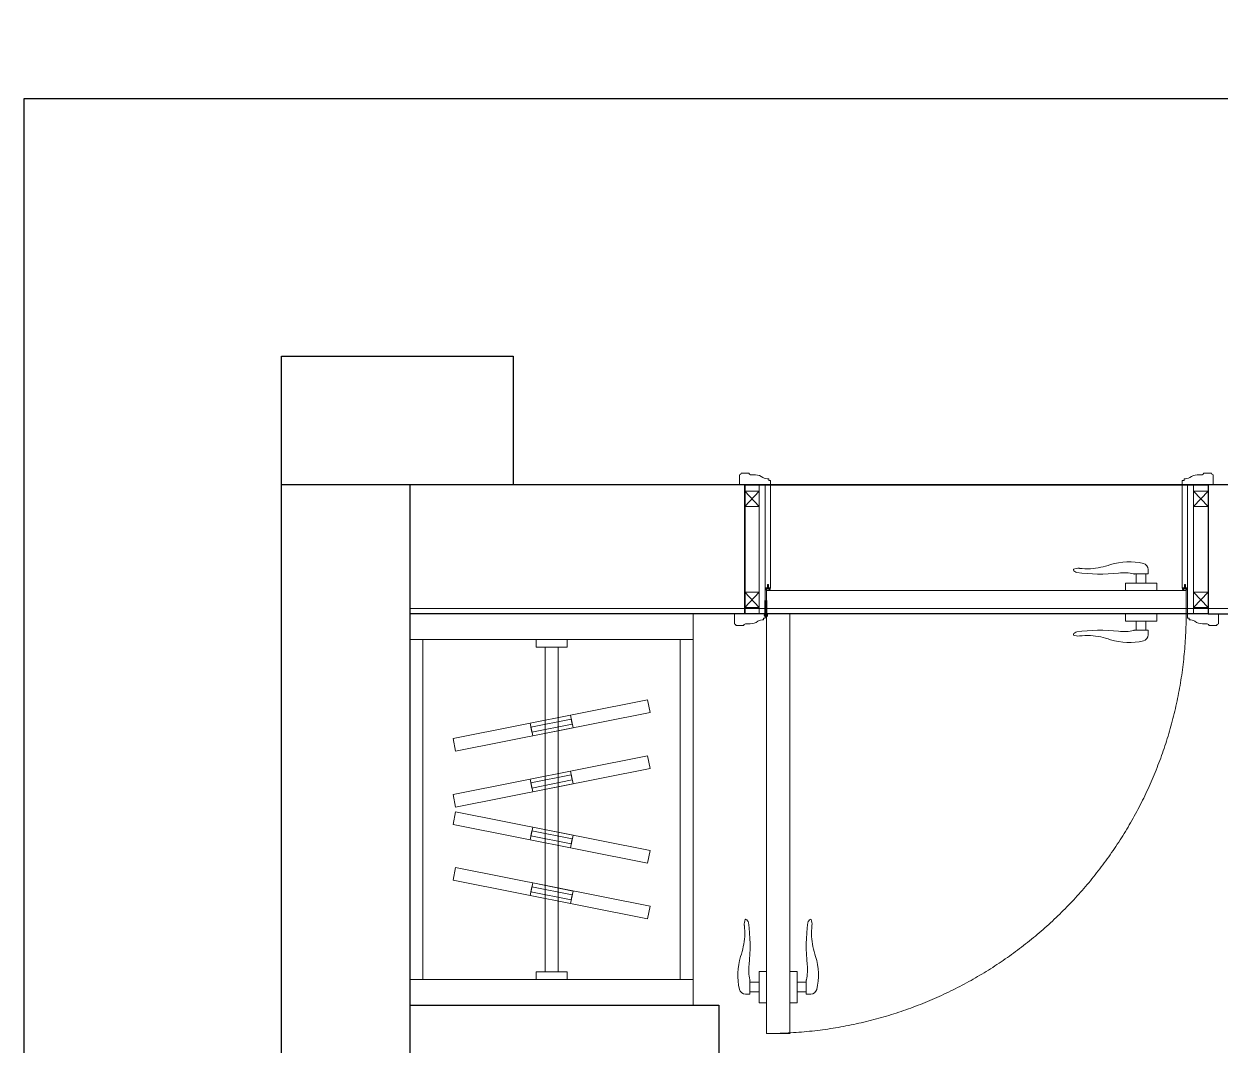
# Model space of a CAD drawing. Header units: millimetres. Extents: x 3162 to 221128, y -144913 to 11496.
# Drawn here: x 47952 to 50275, y -11793 to -9811 of the extents above; entities that cross this region are included whole.
import ezdxf
from ezdxf.xclip import XClip

# ---------------------------------------------------------------- set-up
doc = ezdxf.new("R2010")
doc.units = ezdxf.units.MM
doc.header["$LTSCALE"] = 10
doc.header["$XCLIPFRAME"] = 2
for name, pattern in [('ACAD_ISO03W100', [30, 12, -18]), ('DASH', [8.89, 6.35, -2.54]), ('DOTE', [61.468, 50.8, -5.08, 0.508, -5.08]), ('HIDDEN', [9.525, 6.35, -3.175])]:
    doc.linetypes.add(name, pattern=pattern)
for name, color, linetype, lineweight in [('FC-Doorsill【门槛线】', 8, 'Continuous', 0), ('FF-Complete【墙体完成线】', 6, 'Continuous', 0), ('FF-Door【门】', 51, 'Continuous', 0), ('FF-MT【门套】', 20, 'Continuous', 0), ('FF-【活动成品家具】', 51, 'Continuous', 0), ('Hidden【虚线】', 136, 'DASH', 0)]:
    doc.layers.add(name, color=color, linetype=linetype, lineweight=lineweight)
doc.layers.add('WALL_NEW【新建墙体】', color=4, linetype='Continuous')
doc.layers.add('WALL【墙体】', color=7, linetype='Continuous')

# ---------------------------------------------------------------- blocks, each defined once
blk = doc.blocks.new('海龙_08065491')
at = {"layer": 'WALL【墙体】'}
for p, q in [((-3375, -1675), (3375, -1675)), ((-3625, -1925), (3625, -1925))]:
    blk.add_line(p, q, dxfattribs=at)
blk = doc.blocks.new('*U803', base_point=(20486.2, -29895.8))
for points in [[(20536.2, -30445.8), (20486.2, -30445.8), (20486.2, -29895.8), (20536.2, -29895.8)], [(21196.2, -29895.8), (21246.2, -29895.8), (21246.2, -30445.8), (21196.2, -30445.8)]]:
    blk.add_lwpolyline(points, close=True)
for points in [[(20536.2, -29895.8), (21196.2, -29895.8)], [(20536.2, -30445.8), (21196.2, -30445.8)]]:
    blk.add_lwpolyline(points)
at = {"color": 0}
for points in [[(20536.2, -29920.8), (21196.2, -29920.8)], [(20536.2, -30420.8), (21196.2, -30420.8)]]:
    blk.add_lwpolyline(points, dxfattribs=at)
at = {"color": 0, "linetype": 'DASH', "ltscale": 24}
for points in [[(20653.5, -30357.1), (20728.6, -29979.5), (20753.2, -29984.4), (20678.1, -30362)], [(20762.1, -30357.1), (20837.2, -29979.5), (20861.7, -29984.4), (20786.6, -30362)], [(20895.2, -29979.5), (20970.3, -30357.1), (20945.8, -30362), (20870.7, -29984.4)], [(21003.8, -29979.5), (21078.9, -30357.1), (21054.4, -30362), (20979.3, -29984.4)], [(20683.3, -30207.6), (20698.9, -30129.1), (20723.4, -30134), (20707.8, -30212.4)], [(20690.6, -30209), (20706.3, -30130.6), (20716.1, -30132.5), (20700.5, -30211)], [(20791.9, -30207.6), (20807.5, -30129.1), (20832, -30134), (20816.4, -30212.4)], [(20799.2, -30209), (20814.8, -30130.6), (20824.6, -30132.5), (20809, -30211)], [(20925, -30129.1), (20940.6, -30207.6), (20916, -30212.4), (20900.4, -30134)], [(20917.6, -30130.6), (20933.2, -30209), (20923.4, -30211), (20907.8, -30132.5)], [(21033.5, -30129.1), (21049.1, -30207.6), (21024.6, -30212.4), (21009, -30134)], [(21026.2, -30130.6), (21041.8, -30209), (21032, -30211), (21016.4, -30132.5)]]:
    blk.add_lwpolyline(points, close=True, dxfattribs=at)
at = {"color": 0}
for points in [[(20551.2, -30200.8), (20536.2, -30200.8), (20536.2, -30140.8), (20551.2, -30140.8)], [(21181.2, -30140.8), (21196.2, -30140.8), (21196.2, -30200.8), (21181.2, -30200.8)], [(21181.2, -30140.8), (21196.2, -30140.8), (21196.2, -30200.8), (21181.2, -30200.8)]]:
    blk.add_lwpolyline(points, close=True, dxfattribs=at)
at = {"color": 0, "linetype": 'DASH', "ltscale": 24}
for points in [[(20551.2, -30158.3), (21181.2, -30158.3)], [(20551.2, -30183.3), (21181.2, -30183.3)]]:
    blk.add_lwpolyline(points, dxfattribs=at)
blk = doc.blocks.new('门套线03')
at = {"ltscale": 100}
blk.add_lwpolyline([(60, 0), (60, 19.7, -0.339185), (56.6, 23.1), (42, 23.1, -0.360475), (38.5, 19.7), (29.2, 19.7, 0.137802), (14.5, 14.7, -0.16589), (3.4, 11.9), (3.4, 8.7), (0, 8.7), (0, 0)], format="xyb", close=True, dxfattribs=at)
blk = doc.blocks.new('HL_Door_Hinge')
at = {"color": 0, "linetype": 'DOTE', "ltscale": 0.04}
for p, q in [((-4, 3), (4, 3)), ((0, -1), (0, 7))]:
    blk.add_line(p, q, dxfattribs=at)
at = {"color": 0, "linetype": 'DASH', "ltscale": 5}
for p, q in [((-2, -26), (-2, 0.8)), ((-0.5, -26), (-0.5, 0)), ((0.5, -26), (0.5, 0)), ((2, -26), (2, 0.8)), ((-0.5, -26), (-2, -26)), ((0.5, -26), (2, -26))]:
    blk.add_line(p, q, dxfattribs=at)
for radius in [3, 2]:
    blk.add_circle((0, 3), radius, dxfattribs=at)
blk = doc.blocks.new('HL_Door_Seal')
at = {"color": 0}
for p, q in [((5, 0), (-5, 0)), ((-1, 6), (-0.5, 6.5)), ((-1, 6), (-0.5, 6)), ((-1, 5.5), (-0.5, 6)), ((-1, 5.5), (-0.5, 5.5)), ((-1, 5), (-0.5, 5.5)), ((-1, 4.5), (-0.5, 5)), ((-1, 5), (-0.5, 5)), ((-1, 4.5), (-0.5, 4.5)), ((-1, 4), (-0.5, 4.5)), ((-1, 4), (-0.5, 4)), ((-1, 3.5), (-0.5, 4)), ((-1, 3.5), (-0.5, 3.5)), ((-1, 3), (-0.5, 3.5)), ((-1, 3), (-0.5, 3)), ((-1, 2.5), (-0.5, 3)), ((-1, 2.5), (-0.5, 2.5)), ((-1, 2), (-0.5, 2.5)), ((-1, 2), (-0.5, 2)), ((-1, 1.5), (-0.5, 2)), ((-1, 1.5), (-0.5, 1.5)), ((-1, 1), (-0.5, 1.5)), ((-1, 1), (-0.5, 1)), ((-1, 0.5), (-0.5, 1)), ((-1, 0.5), (-0.5, 0.5)), ((-1, 0), (-0.5, 0.5)), ((-0.5, 6.5), (0.5, 6.5)), ((1, 6), (0.5, 6.5)), ((1, 6), (0.5, 6)), ((1, 5.5), (0.5, 6)), ((1, 5.5), (0.5, 5.5)), ((1, 5), (0.5, 5.5)), ((1, 5), (0.5, 5)), ((1, 4.5), (0.5, 5)), ((1, 4.5), (0.5, 4.5)), ((1, 4), (0.5, 4.5)), ((1, 4), (0.5, 4)), ((1, 3.5), (0.5, 4)), ((1, 3.5), (0.5, 3.5)), ((1, 3), (0.5, 3.5)), ((1, 3), (0.5, 3)), ((1, 2.5), (0.5, 3)), ((1, 2.5), (0.5, 2.5)), ((1, 2), (0.5, 2.5)), ((1, 2), (0.5, 2)), ((1, 1.5), (0.5, 2)), ((1, 1.5), (0.5, 1.5)), ((1, 1), (0.5, 1.5)), ((1, 1), (0.5, 1)), ((1, 0.5), (0.5, 1)), ((1, 0.5), (0.5, 0.5)), ((1, 0), (0.5, 0.5))]:
    blk.add_line(p, q, dxfattribs=at)
blk.add_lwpolyline([(-3.9, -1, 0.774597), (3.9, -1)], format="xyb", close=True, dxfattribs=at)
blk.add_arc((0, 0), 5, 180, 0.0005, dxfattribs=at)
blk = doc.blocks.new('门把手02')
at = {"color": 250}
for p, q in [((-13.5, 32.2), (-13.5, 40.9)), ((12.9, 32.2), (-13.5, 32.2)), ((-9.4, 14.6), (-9.4, 32.2)), ((9.4, 14.6), (9.4, 32.2)), ((-30.4, 14.6), (-15.2, 14.6)), ((-30.4, 0), (-30.4, 14.6)), ((30.4, 0), (-30.4, 0)), ((-15.2, 14.6), (19.6, 14.6)), ((-15.2, 14.6), (19.6, 14.6)), ((19.6, 14.6), (30.4, 14.6)), ((30.4, 14.6), (30.4, 0))]:
    blk.add_line(p, q, dxfattribs=at)
at = {"color": 250, "extrusion": (0, 0, -1)}
for centre, major_axis, start_param, end_param in [((-1.3, 40.9), (-8.59, 8.59), 5.497787, 6.813202), ((23.4, -64.1), (-0.1, 120), -0.233047, 0.306451), ((107.8, 189.2), (1.8, 147), 3.194781, 3.464277), ((12.9, 37.2), (3.58, 3.58), 2.124304, 2.356194), ((33.8, -51.4), (0, 86), -0.231441, 0.114669), ((79.3, 368.4), (-0.1, 336.3), 3.005111, 3.247916), ((105.2, 172), (-91.7, 91.7), 3.813778, 3.981187), ((122.5, 24), (-13.7, 13.7), 0.647464, 1.248663), ((124, 43.6), (5.92, 5.92), 1.238085, 2.228964), ((130.6, 40.4), (-0.729, 0.729), 1.325662, 2.819982)]:
    blk.add_ellipse(centre, major_axis=major_axis, ratio=1, start_param=start_param, end_param=end_param, dxfattribs=at)
blk = doc.blocks.new('hld_1_819.978_250_门把手02_门套线03_45_0_0_3_40_0_1_1')
at = {"layer": 'FC-Doorsill【门槛线】'}
for p, q in [((-0.5, 0.1389), (0.5, 0.1389)), ((-0.5, -0.1389), (0.5, -0.1389))]:
    blk.add_line(p, q, dxfattribs=at)
at = {"layer": 'FF-Door【门】'}
blk.add_lwpolyline([(-0.4528, 0.1389), (-0.4028, 0.1389), (-0.4028, 1.0444), (-0.4528, 1.0444)], close=True, dxfattribs=at)
at = {"layer": 'FF-Door【门】', "color": 250, "linetype": 'ACAD_ISO03W100', "ltscale": 0.104167}
blk.add_lwpolyline([(-0.4528, 0.1389), (0.4528, 0.1389), (0.4528, 0.0889), (-0.4528, 0.0889)], close=True, dxfattribs=at)
at = {"layer": 'FF-Door【门】', "color": 8, "linetype": 'HIDDEN', "ltscale": 60}
blk.add_arc((-0.4528, 0.1389), 0.9056, 0, 90, dxfattribs=at)
at = {"layer": 'FF-MT【门套】', "color": 250}
for p, q in [((-0.4689, 0.1256), (-0.5, 0.0922)), ((-0.4689, 0.0922), (-0.5, 0.1256)), ((0.4689, 0.1256), (0.5, 0.0922)), ((0.4689, 0.0922), (0.5, 0.1256)), ((-0.5, -0.0922), (-0.4689, -0.1256)), ((-0.5, -0.1256), (-0.4689, -0.0922)), ((0.5, -0.0922), (0.4689, -0.1256)), ((0.5, -0.1256), (0.4689, -0.0922))]:
    blk.add_line(p, q, dxfattribs=at)
for points in [[(-0.5, 0.1389), (-0.4689, 0.1389), (-0.4689, 0.1256), (-0.5, 0.1256)], [(-0.4689, 0.1389), (-0.4556, 0.1389), (-0.4556, -0.1389), (-0.4689, -0.1389)], [(0.4689, 0.1389), (0.4556, 0.1389), (0.4556, -0.1389), (0.4689, -0.1389)], [(0.5, 0.1389), (0.4689, 0.1389), (0.4689, 0.1256), (0.5, 0.1256)], [(-0.4689, 0.1256), (-0.4689, 0.0922), (-0.5, 0.0922), (-0.5, 0.1256)], [(0.4689, 0.1256), (0.4689, 0.0922), (0.5, 0.0922), (0.5, 0.1256)], [(-0.5, -0.0922), (-0.5, -0.1256), (-0.4689, -0.1256), (-0.4689, -0.0922)], [(0.5, -0.0922), (0.5, -0.1256), (0.4689, -0.1256), (0.4689, -0.0922)], [(-0.5, -0.1389), (-0.4689, -0.1389), (-0.4689, -0.1256), (-0.5, -0.1256)], [(0.5, -0.1389), (0.4689, -0.1389), (0.4689, -0.1256), (0.5, -0.1256)]]:
    blk.add_lwpolyline(points, close=True, dxfattribs=at)
at = {"layer": 'FF-MT【门套】'}
for points in [[(-0.5, 0.1389), (-0.4556, 0.1389), (-0.4556, 0.0833), (-0.4444, 0.0833), (-0.4444, -0.1389), (-0.5, -0.1389)], [(0.5, 0.1389), (0.4556, 0.1389), (0.4556, 0.0833), (0.4444, 0.0833), (0.4444, -0.1389), (0.5, -0.1389)]]:
    blk.add_lwpolyline(points, close=True, dxfattribs=at)
at = {"layer": 'FF-Door【门】', "color": 250, "yscale": 0.001111138856807, "zscale": 0.001111138856807}
for name, p, xscale, rotation in [('门把手02', (-0.4528, 0.9444), -0.001111138856807, 90.00000000000593), ('门把手02', (-0.4028, 0.9444), 0.001111138856807, 270.0000000000178), ('HL_Door_Seal', (-0.45, 0.0833), 0.001111138856807, 180.0000000000119), ('HL_Door_Seal', (0.45, 0.0833), -0.001111138856807, 180)]:
    blk.add_blockref(name, p, dxfattribs=dict(at, xscale=xscale, rotation=rotation))
at = {"layer": 'FF-Door【门】', "color": 250, "zscale": 0.001111138856807}
for name, p, xscale, yscale in [('门把手02', (0.3556, 0.1389), -0.001111138856807, 0.001111138856807), ('HL_Door_Hinge', (-0.4542, 0.1389), 0.001111138856807, 0.001111138856807), ('门把手02', (0.3556, 0.0889), -0.001111138856807, -0.001111138856807)]:
    blk.add_blockref(name, p, dxfattribs=dict(at, xscale=xscale, yscale=yscale))
at = {"layer": 'FF-MT【门套】', "zscale": 0.001111138856807}
for p, xscale, yscale in [((-0.4556, 0.1389), -0.001111138856807, 0.001111138856807), ((0.4556, 0.1389), 0.001111138856807, 0.001111138856807), ((-0.4444, -0.1389), -0.001111138856807, -0.001111138856807), ((0.4444, -0.1389), 0.001111138856807, -0.001111138856807)]:
    blk.add_blockref('门套线03', p, dxfattribs=dict(at, xscale=xscale, yscale=yscale))
blk = doc.blocks.new('海龙_08068901')
at = {"layer": 'FF-Complete【墙体完成线】'}
blk.add_line((3135, 1675), (3135, 75), dxfattribs=at)
at = {"layer": 'WALL_NEW【新建墙体】'}
for p in [(3225, 1675), (3375, -75)]:
    blk.add_line(p, (3375, 1675), dxfattribs=at)
for points in [[(2245, 1675), (2365, 1675), (2365, 1075), (2245, 1075)], [(3125, 1025), (3375, 1025), (3375, 125), (3125, 125)]]:
    blk.add_lwpolyline(points, close=True, dxfattribs=at)
for points in [[(3375, 1025), (3125, 1025), (3125, 1675)], [(3375, 125), (3125, 125), (3125, -45)]]:
    blk.add_lwpolyline(points, dxfattribs=at)
at = {"layer": 'WALL【墙体】'}
for p, q in [((-3625, 1925), (3375, 1925)), ((3375, 1675), (3375, 1925)), ((-3375, 1675), (3375, 1675))]:
    blk.add_line(p, q, dxfattribs=at)
blk.add_lwpolyline([(3375, 1925), (3625, 1925), (3625, 1475), (3375, 1475)], close=True, dxfattribs=at)
at = {"xscale": -899.9775265476128, "yscale": 899.9775265476128, "zscale": 899.9775265476128, "rotation": 90.0000000000127}
blk.add_blockref('hld_1_819.978_250_门把手02_门套线03_45_0_0_3_40_0_1_1', (3250, 575), dxfattribs=at)
at = {"layer": 'FF-【活动成品家具】', "color": 8}
blk.add_blockref('*U803', (2365, 1675), dxfattribs=at)

msp = doc.modelspace()

# ---------------------------------------------------------------- linework, layer by layer
at = {"layer": 'Hidden【虚线】'}
msp.add_lwpolyline([(52801.7, -13607.9), (52801.7, -9955.8), (47951.7, -9955.8), (47951.7, -13607.9)], close=True, dxfattribs=at)

# ---------------------------------------------------------------- block references
at = {"layer": 'WALL【墙体】'}
ref = msp.add_blockref('海龙_08065491', (50823.7, -8859.3), dxfattribs=dict(at, rotation=270))
XClip(ref).set_block_clipping_path([(-4124.9999970285, -2424.9999991708), (-2624.9999970285, 2425.0000008292)])
ref = msp.add_blockref('海龙_08068901', (50376.7, -14080.8), dxfattribs=dict(at, rotation=89.99999999999999))
XClip(ref).set_block_clipping_path([(472.9405645499, -2425.0000110819), (4125.0000029715, 2424.9999889181)])

doc.saveas('drawing.dxf')
